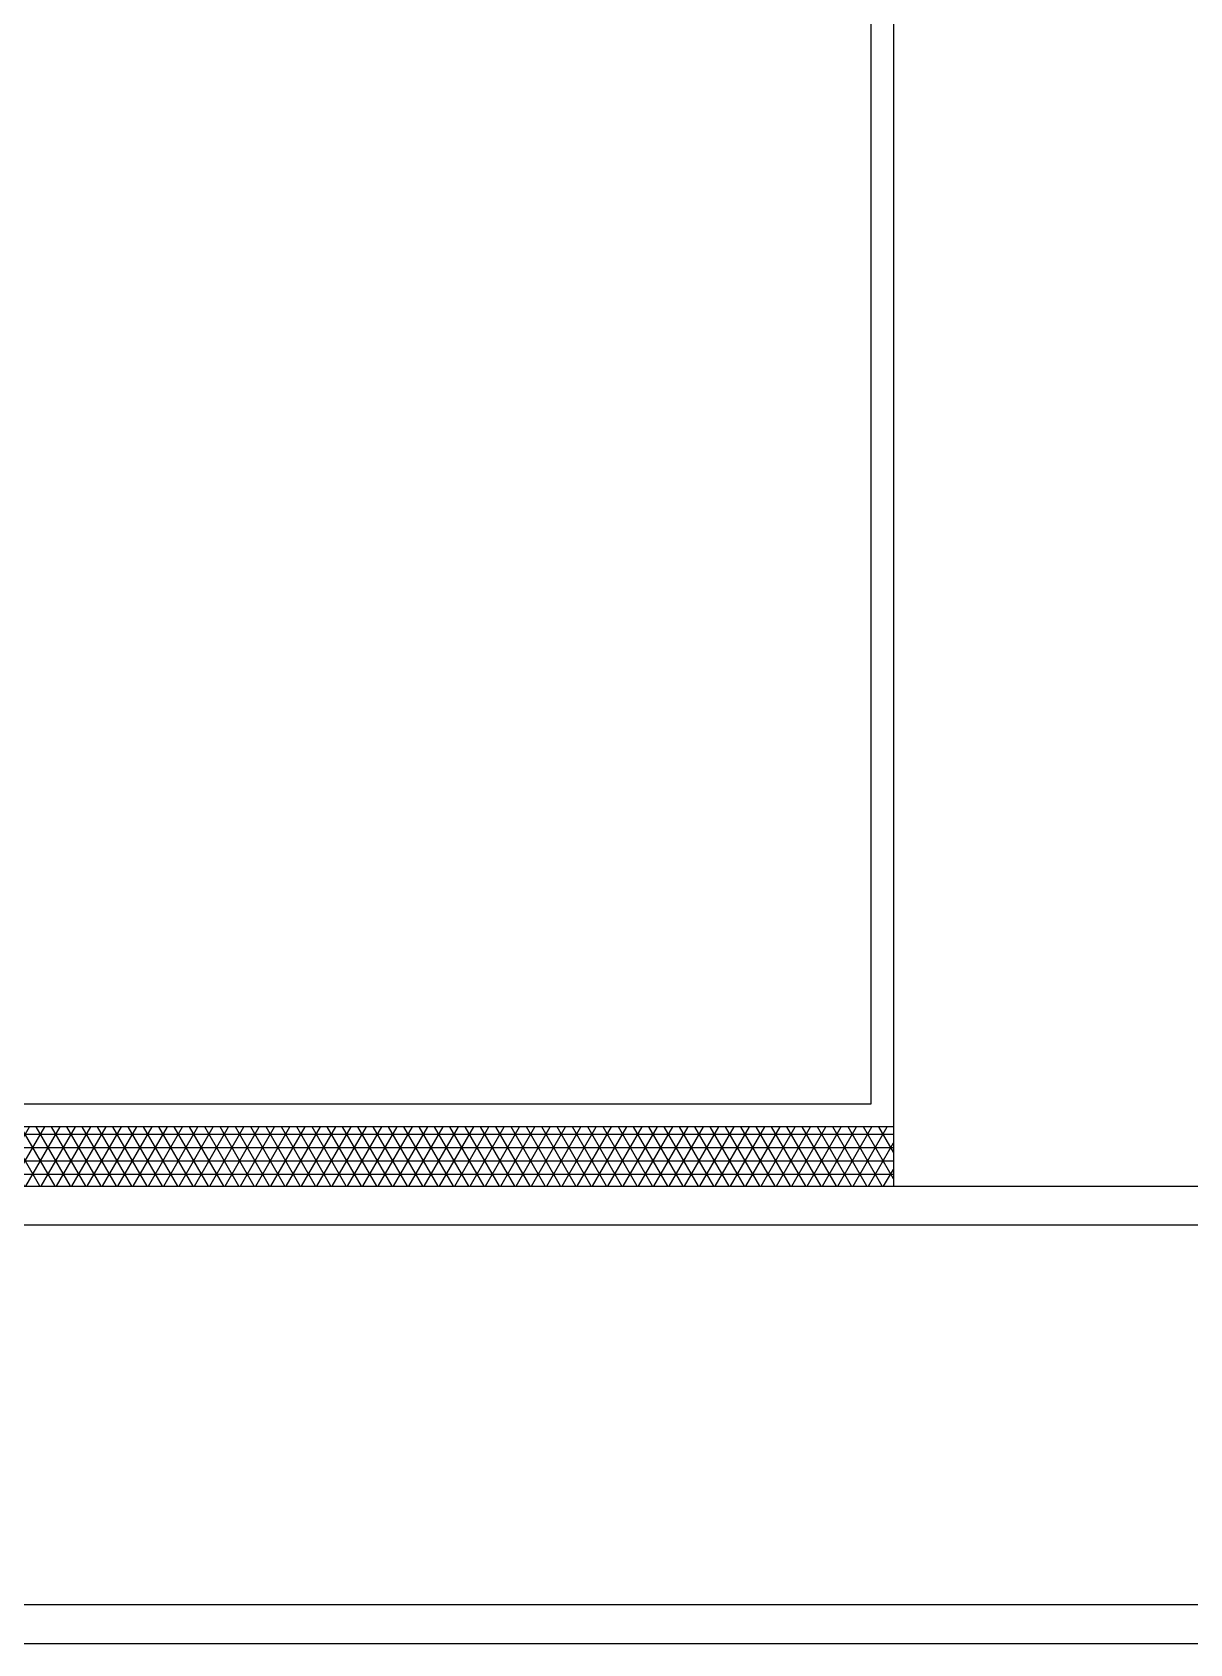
# Model space of a CAD drawing. Extents: x 1247970 to 1725648, y 860327 to 1277876.
# Drawn here: x 1321592 to 1322120, y 1199004 to 1199739 of the extents above; entities that cross this region are included whole.
import ezdxf

# ---------------------------------------------------------------- set-up
doc = ezdxf.new("R2010")
doc.units = 0
doc.header["$LTSCALE"] = 1000
doc.header["$MEASUREMENT"] = 0
doc.layers.get('0').update_dxf_attribs({"color": 254})
doc.layers.add('TK', color=4, linetype='Continuous')

# ---------------------------------------------------------------- blocks, each defined once
blk = doc.blocks.new('A$C7BF01818')
h = blk.add_hatch()
h.set_pattern_fill('NET3', color=256, scale=1.904762, style=0)
h.set_pattern_definition([(0, (-25656.565, -21293.661), (0, 6.047619), []), (60, (-25656.565, -21293.661), (-5.2373917, 3.0238095), []), (120, (-25656.565, -21293.661), (-5.2373917, -3.0238095), [])])
h.paths.add_polyline_path([(885.06, 5750.68), (152.52, 5750.68), (152.52, 5723.67), (885.06, 5723.67)])
h.paths.add_polyline_path([(1321.22, 5750.68), (895.56, 5750.68), (895.56, 5723.67), (1321.22, 5723.67)])
at = {"linetype": 'Continuous'}
for p, q in [((1321.22, 7248.07), (1321.22, 5723.67)), ((1311.04, 5761.16), (1311.04, 7210.58)), ((-1722.8, 5761.16), (1311.04, 5761.16)), ((-2496.53, 5723.67), (2084.78, 5723.67)), ((2084.78, 5705.86), (-2496.53, 5705.86)), ((1729.58, 5532.78), (-2140.2, 5532.78)), ((1729.58, 5514.97), (-2140.2, 5514.97))]:
    blk.add_line(p, q, dxfattribs=at)
blk.add_line((1321.22, 5750.68), (-1732.98, 5750.68))

msp = doc.modelspace()

# ---------------------------------------------------------------- block references
at = {"layer": 'TK'}
msp.add_blockref('A$C7BF01818', (1320663.7, 1193489.49), dxfattribs=at)

doc.saveas('drawing.dxf')
